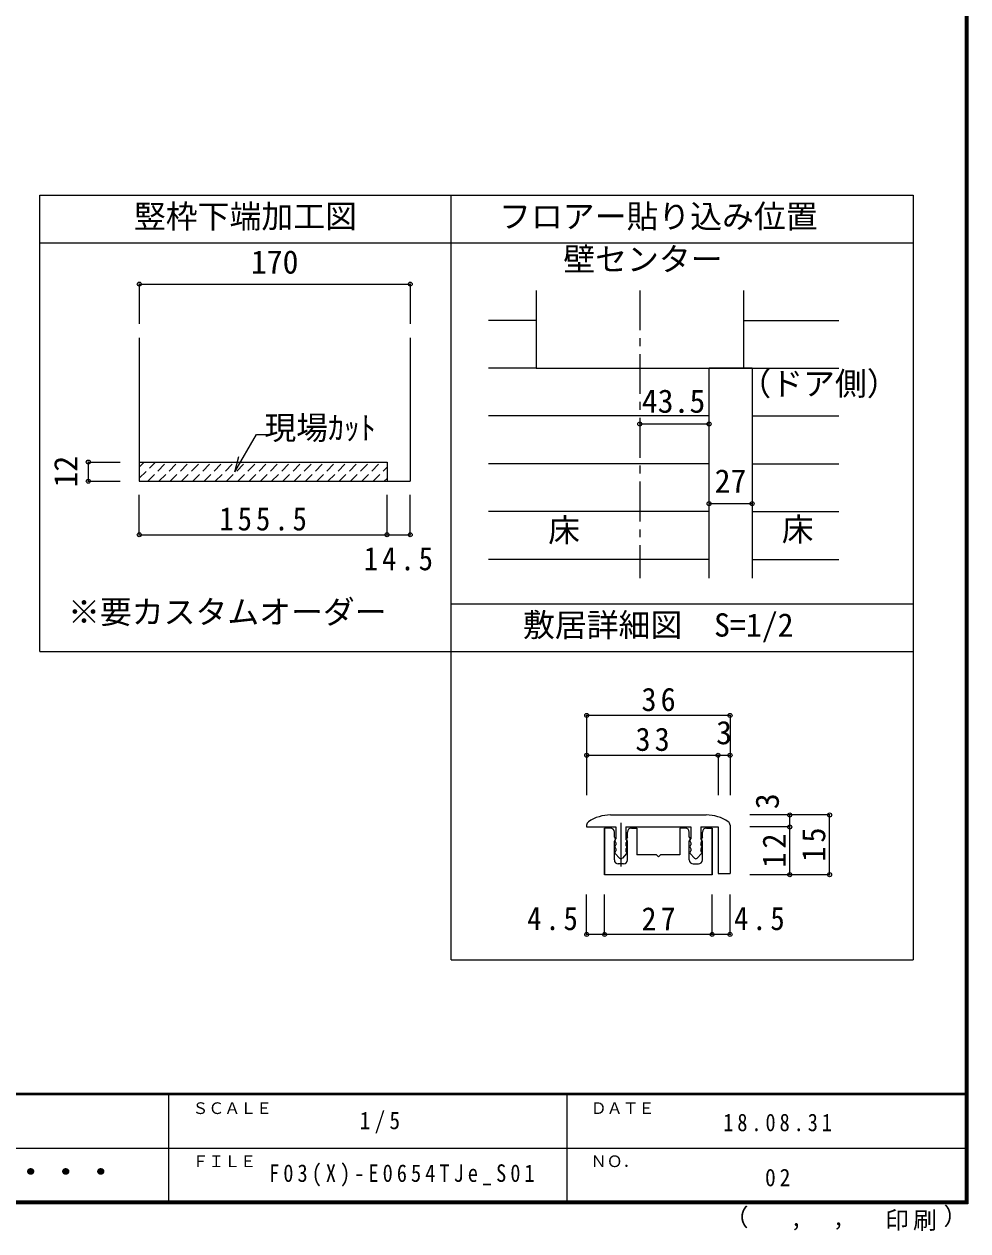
# Model space of a CAD drawing. Units: millimetres at full size, sheet at 1:5, with parts at other scales. Extents: x -973 to 977, y -718 to 696.
# Drawn here: x 384 to 977, y -718 to 40 of the extents above; entities that cross this region are included whole.
import ezdxf
from ezdxf.enums import TextEntityAlignment as Align

# ---------------------------------------------------------------- set-up
doc = ezdxf.new("R2010")
doc.units = ezdxf.units.MM
doc.header["$LTSCALE"] = 5
doc.header["$PDMODE"] = 32
doc.header["$PDSIZE"] = 2.5
doc.linetypes.add('CHAIN1', pattern=[8, 5, -1, 1, -1])
doc.linetypes.add('DASHED1', pattern=[1.8, 1.2, -0.6])
for name, color, linetype in [('0-0_補助線', 7, 'Continuous'), ('0-1_通り芯', 4, 'CHAIN1'), ('0-3_仕上', 7, 'Continuous'), ('0-4_枠', 3, 'Continuous'), ('0-A_文字', 3, 'Continuous'), ('0-B_寸法', 7, 'Continuous'), ('0-C_ﾊｯﾁ', 4, 'DASHED1'), ('0-D', 4, 'Continuous'), ('1-B_寸法', 7, 'Continuous'), ('F-1_通り芯', 6, 'Continuous'), ('F-A_文字', 7, 'Continuous')]:
    doc.layers.add(name, color=color, linetype=linetype)
doc.layers.add('1-7_金物', color=7, linetype='Continuous', lineweight=18)
doc.styles.add('ＭＳ ゴシック', font='')
doc.styles.get('ＭＳ ゴシック').set_extended_font_data('MS Gothic')

msp = doc.modelspace()

# ---------------------------------------------------------------- linework, layer by layer
at = {"layer": '0-1_通り芯'}
msp.add_line((770.746, -127.444), (770.746, -308.089), dxfattribs=at)
at = {"layer": '0-3_仕上'}
for p, q in [((705.746, -127.444), (705.746, -176.28)), ((835.746, -127.444), (835.746, -176.28)), ((705.746, -176.28), (841.246, -176.28))]:
    msp.add_line(p, q, dxfattribs=at)
at = {"layer": '0-4_枠'}
for p, q in [((456.635, -157.189), (456.635, -247.2)), ((626.635, -157.189), (626.635, -247.2)), ((814.246, -308.089), (814.246, -176.28)), ((841.246, -176.28), (814.246, -176.28)), ((841.246, -176.28), (841.246, -308.089)), ((456.635, -235.2), (612.135, -235.2)), ((612.135, -235.2), (612.135, -247.2))]:
    msp.add_line(p, q, dxfattribs=at)
at = {"layer": '0-A_文字'}
for p, q in [((394.153, -354.192), (394.153, -67.667)), ((394.153, -67.667), (652.408, -67.667)), ((652.408, -354.192), (652.408, -67.667)), ((652.408, -67.667), (942.408, -67.667)), ((942.408, -67.667), (942.408, -547.667)), ((394.153, -97.667), (652.408, -97.667)), ((652.408, -97.667), (942.408, -97.667)), ((652.408, -324.192), (942.408, -324.192)), ((652.408, -547.667), (652.408, -354.192)), ((652.408, -547.667), (942.408, -547.667))]:
    msp.add_line(p, q, dxfattribs=at)
at = {"layer": '0-A_文字', "color": 7}
for p, q in [((516.529, -241.408), (530.097, -217.908)), ((530.097, -217.908), (536.916, -217.908)), ((516.529, -241.408), (519.117, -231.749))]:
    msp.add_line(p, q, dxfattribs=at)
at = {"layer": '0-A_文字'}
msp.add_lwpolyline([(394.153, -354.192), (652.408, -354.192), (942.408, -354.192)], dxfattribs=at)
at = {"layer": '0-B_寸法', "color": 4}
for p, q in [((456.635, -123.517), (456.635, -148.517)), ((456.635, -123.517), (626.635, -123.517)), ((626.635, -123.517), (626.635, -148.517)), ((770.746, -211.28), (814.246, -211.28)), ((424.635, -235.2), (444.635, -235.2)), ((424.635, -235.2), (424.635, -247.2)), ((424.635, -247.2), (444.635, -247.2)), ((456.635, -280.872), (456.635, -255.872)), ((612.135, -280.872), (612.135, -255.872)), ((626.635, -280.872), (626.635, -255.872)), ((814.246, -261.28), (841.246, -261.28)), ((456.635, -280.872), (612.135, -280.872)), ((612.135, -280.872), (626.635, -280.872))]:
    msp.add_line(p, q, dxfattribs=at)
at = {"layer": '0-B_寸法', "color": 3}
msp.add_line((456.635, -247.2), (626.635, -247.2), dxfattribs=at)
at = {"layer": '0-B_寸法'}
for p in [(456.635, -123.517), (626.635, -123.517), (770.746, -211.28), (814.246, -211.28), (424.635, -235.2), (424.635, -247.2), (814.246, -261.28), (841.246, -261.28), (456.635, -280.872), (612.135, -280.872), (626.635, -280.872)]:
    msp.add_point(p, dxfattribs=at)
at = {"layer": '0-C_ﾊｯﾁ'}
for p, q in [((456.635, -245.393), (466.827, -235.2)), ((456.635, -238.322), (459.756, -235.2)), ((461.898, -247.2), (473.898, -235.2)), ((468.969, -247.2), (480.969, -235.2)), ((476.04, -247.2), (488.04, -235.2)), ((483.111, -247.2), (495.111, -235.2)), ((490.183, -247.2), (502.183, -235.2)), ((497.254, -247.2), (509.254, -235.2)), ((504.325, -247.2), (516.325, -235.2)), ((511.396, -247.2), (523.396, -235.2)), ((518.467, -247.2), (530.467, -235.2)), ((525.538, -247.2), (537.538, -235.2)), ((532.609, -247.2), (544.609, -235.2)), ((539.68, -247.2), (551.68, -235.2)), ((546.751, -247.2), (558.751, -235.2)), ((553.822, -247.2), (565.822, -235.2)), ((560.893, -247.2), (572.893, -235.2)), ((567.964, -247.2), (579.964, -235.2)), ((575.035, -247.2), (587.035, -235.2)), ((582.106, -247.2), (594.106, -235.2)), ((589.177, -247.2), (601.177, -235.2)), ((596.249, -247.2), (608.249, -235.2)), ((603.32, -247.2), (612.135, -238.385)), ((610.391, -247.2), (612.135, -245.456))]:
    msp.add_line(p, q, dxfattribs=at)
at = {"layer": '0-D'}
for p, q in [((705.746, -146.28), (675.746, -146.28)), ((835.746, -146.28), (895.746, -146.28)), ((705.746, -176.28), (675.746, -176.28)), ((841.246, -176.28), (895.746, -176.28)), ((814.246, -206.28), (675.746, -206.28)), ((841.246, -206.28), (895.746, -206.28)), ((814.246, -236.28), (675.746, -236.28)), ((841.246, -236.28), (895.746, -236.28)), ((814.246, -266.28), (675.746, -266.28)), ((841.246, -266.28), (895.746, -266.28)), ((814.246, -296.28), (675.746, -296.28)), ((841.246, -296.28), (895.746, -296.28))]:
    msp.add_line(p, q, dxfattribs=at)
at = {"layer": '1-7_金物'}
for p, q in [((752.408, -456.75), (812.408, -456.75)), ((737.408, -463.042), (737.408, -464.25)), ((737.408, -464.25), (755.783, -464.25)), ((748.658, -494.25), (748.658, -465)), ((752.283, -465), (748.658, -465)), ((748.908, -494.25), (748.908, -465)), ((754.783, -470.625), (754.783, -467.5)), ((755.783, -464.25), (755.783, -471.75)), ((762.033, -464.25), (802.783, -464.25)), ((762.033, -464.25), (762.033, -471.75)), ((763.033, -470.625), (763.033, -467.5)), ((765.533, -465), (768.908, -465)), ((768.908, -465), (768.908, -481.75)), ((795.908, -465), (795.908, -481.75)), ((799.283, -465), (795.908, -465)), ((801.783, -470.625), (801.783, -467.5)), ((802.783, -464.25), (802.783, -471.75)), ((809.033, -464.25), (819.908, -464.25)), ((809.033, -464.25), (809.033, -471.75)), ((810.033, -470.625), (810.033, -467.5)), ((812.533, -465), (816.158, -465)), ((815.908, -465), (815.908, -494.25)), ((816.158, -465), (816.158, -494.25)), ((819.908, -464.25), (819.908, -493.5)), ((827.408, -463.042), (827.408, -493.5)), ((754.783, -470.625), (755.301, -471.489)), ((754.783, -473.125), (755.301, -472.261)), ((754.783, -485), (754.783, -473.125)), ((755.265, -472.614), (755.783, -471.75)), ((755.265, -473.386), (755.783, -474.25)), ((755.265, -476.364), (755.783, -475.5)), ((755.265, -477.136), (755.783, -478)), ((755.783, -474.25), (755.783, -475.5)), ((762.551, -472.614), (762.033, -471.75)), ((762.551, -473.386), (762.033, -474.25)), ((762.033, -474.25), (762.033, -475.5)), ((762.551, -476.364), (762.033, -475.5)), ((762.551, -477.136), (762.033, -478)), ((763.033, -470.625), (762.515, -471.489)), ((763.033, -473.125), (762.515, -472.261)), ((763.033, -485), (763.033, -473.125)), ((801.783, -470.625), (802.301, -471.489)), ((801.783, -473.125), (802.301, -472.261)), ((801.783, -485), (801.783, -473.125)), ((802.265, -472.614), (802.783, -471.75)), ((802.265, -473.386), (802.783, -474.25)), ((802.265, -476.364), (802.783, -475.5)), ((802.265, -477.136), (802.783, -478)), ((802.783, -474.25), (802.783, -475.5)), ((809.551, -472.614), (809.033, -471.75)), ((809.551, -473.386), (809.033, -474.25)), ((809.033, -474.25), (809.033, -475.5)), ((809.551, -476.364), (809.033, -475.5)), ((809.551, -477.136), (809.033, -478)), ((810.033, -470.625), (809.515, -471.489)), ((810.033, -473.125), (809.515, -472.261)), ((810.033, -485), (810.033, -473.125)), ((755.265, -480.114), (755.783, -479.25)), ((757.992, -483.85), (755.358, -481.01)), ((755.783, -478), (755.783, -479.25)), ((762.458, -481.01), (759.825, -483.85)), ((762.033, -478), (762.033, -479.25)), ((762.551, -480.114), (762.033, -479.25)), ((781.158, -481.75), (768.908, -481.75)), ((782.408, -483), (781.158, -481.75)), ((782.408, -483), (783.658, -481.75)), ((795.908, -481.75), (783.658, -481.75)), ((802.265, -480.114), (802.783, -479.25)), ((804.992, -483.85), (802.358, -481.01)), ((802.783, -478), (802.783, -479.25)), ((809.458, -481.01), (806.825, -483.85)), ((809.033, -478), (809.033, -479.25)), ((809.551, -480.114), (809.033, -479.25)), ((760.533, -487.5), (757.283, -487.5)), ((804.283, -487.5), (807.533, -487.5)), ((816.158, -494.25), (748.658, -494.25)), ((819.908, -493.5), (827.408, -493.5))]:
    msp.add_line(p, q, dxfattribs=at)
at = {"layer": '1-7_金物', "color": 4}
msp.add_line((758.908, -461.75), (758.908, -489.103), dxfattribs=at)
at = {"layer": '1-7_金物'}
for centre, radius, start, end in [((739.908, -463.042), 2.5, 123.74899, 180), ((752.408, -481.75), 25, 90, 123.74899), ((812.408, -481.75), 25, 56.25101, 90), ((824.908, -463.042), 2.5, 0, 56.25101), ((752.283, -467.5), 2.5, 0, 90), ((765.533, -467.5), 2.5, 90, 180), ((799.283, -467.5), 2.5, 0, 90), ((812.533, -467.5), 2.5, 90, 180), ((755.908, -473), 0.75, 149.05366, 210.94634), ((755.908, -476.75), 0.75, 149.05366, 210.94634), ((754.658, -471.875), 0.75, 329.05368, 30.94635), ((763.158, -471.875), 0.75, 149.05365, 210.94632), ((761.908, -473), 0.75, 329.05366, 30.94634), ((761.908, -476.75), 0.75, 329.05366, 30.94634), ((802.908, -473), 0.75, 149.05366, 210.94634), ((802.908, -476.75), 0.75, 149.05366, 210.94634), ((801.658, -471.875), 0.75, 329.05368, 30.94635), ((810.158, -471.875), 0.75, 149.05365, 210.94632), ((808.908, -473), 0.75, 329.05366, 30.94634), ((808.908, -476.75), 0.75, 329.05366, 30.94634), ((755.908, -480.5), 0.75, 149.05366, 222.83826), ((758.908, -483), 1.25, 222.83826, 317.16174), ((761.908, -480.5), 0.75, 317.16174, 30.94634), ((802.908, -480.5), 0.75, 149.05366, 222.83826), ((805.908, -483), 1.25, 222.83826, 317.16174), ((808.908, -480.5), 0.75, 317.16174, 30.94634), ((757.283, -485), 2.5, 180, 270), ((760.533, -485), 2.5, 270, 0), ((804.283, -485), 2.5, 180, 270), ((807.533, -485), 2.5, 270, 0)]:
    msp.add_arc(centre, radius, start, end, dxfattribs=at)
at = {"layer": '1-B_寸法', "color": 4}
for p, q in [((737.408, -394.25), (737.408, -444.25)), ((827.408, -394.25), (737.408, -394.25)), ((827.408, -394.25), (827.408, -444.25)), ((737.408, -419.25), (819.908, -419.25)), ((819.908, -419.25), (819.908, -444.25)), ((819.908, -419.25), (827.408, -419.25)), ((889.908, -456.75), (839.908, -456.75)), ((864.908, -464.25), (864.908, -456.75)), ((889.908, -494.25), (889.908, -456.75)), ((864.908, -464.25), (839.908, -464.25)), ((864.908, -494.25), (864.908, -464.25)), ((889.908, -494.25), (839.908, -494.25)), ((737.408, -531.75), (737.408, -506.75)), ((748.658, -531.75), (748.658, -506.75)), ((816.158, -531.75), (816.158, -506.75)), ((827.408, -531.75), (827.408, -506.75)), ((748.658, -531.75), (737.408, -531.75)), ((816.158, -531.75), (748.658, -531.75)), ((827.408, -531.75), (816.158, -531.75))]:
    msp.add_line(p, q, dxfattribs=at)
at = {"layer": '1-B_寸法'}
for p in [(737.408, -394.25), (827.408, -394.25), (737.408, -419.25), (819.908, -419.25), (827.408, -419.25), (864.908, -456.75), (889.908, -456.75), (864.908, -464.25), (864.908, -494.25), (889.908, -494.25), (737.408, -531.75), (748.658, -531.75), (816.158, -531.75), (827.408, -531.75)]:
    msp.add_point(p, dxfattribs=at)
at = {"layer": 'F-1_通り芯'}
for p, q in [((974.986, 695.833), (974.986, -700.833)), ((975.82, 695.833), (975.82, -700.833)), ((976.653, 695.833), (976.653, -700.833)), ((976.653, -631.667), (-973.347, -631.667)), ((976.653, -632.5), (-973.347, -632.5)), ((474.986, -632.5), (474.986, -699.167)), ((724.986, -632.5), (724.986, -699.167)), ((1.653, -665.833), (974.986, -665.834)), ((976.653, -699.167), (-973.347, -699.167)), ((976.653, -700), (-973.347, -700)), ((976.653, -700.833), (-973.347, -700.833))]:
    msp.add_line(p, q, dxfattribs=at)

# ---------------------------------------------------------------- texts
at = {"layer": '0-0_補助線', "style": 'ＭＳ ゴシック'}
msp.add_text('※要カスタムオーダー', height=14.66, dxfattribs=at).set_placement((411.9, -341.016), align=Align.BOTTOM_LEFT)
at = {"layer": '0-A_文字', "color": 7, "style": 'ＭＳ ゴシック'}
for s, p in [('竪枠下端加工図', (453.281, -92.667)), ('フロアー貼り込み位置', (682.408, -92.667)), ('壁センター', (722.745, -119.556)), ('（ドア側）', (833.237, -197.678)), ('現場ｶｯﾄ', (535.097, -225.408)), ('床', (713.246, -289.716)), ('床', (859.858, -289.126)), ('敷居詳細図\u3000S=1/2', (697.408, -349.192))]:
    msp.add_text(s, height=14.66, dxfattribs=at).set_placement(p, align=Align.BOTTOM_LEFT)
at = {"layer": '0-B_寸法', "style": 'ＭＳ ゴシック'}
for s, p in [('170', (526.635, -121.302)), ('43.5', (771.996, -208.646)), ('27', (817.746, -258.78))]:
    msp.add_text(s, height=14.66, dxfattribs=at).set_placement(p, align=Align.BOTTOM_LEFT)
msp.add_text('12', height=14.66, rotation=90, dxfattribs=at).set_placement((422.135, -251.2), align=Align.BOTTOM_LEFT)
at = {"layer": '0-B_寸法', "char_height": 14.66, "attachment_point": 7, "style": 'ＭＳ ゴシック'}
for s, insert in [('\\T1.28;\\W0.9;155.5', (506.885, -278.372)), ('\\T1.28;\\W0.9;14.5', (597.51, -303.372))]:
    msp.add_mtext(s, dxfattribs=dict(at, insert=insert))
at = {"layer": '1-B_寸法', "style": 'ＭＳ ゴシック'}
msp.add_text('3', height=14.66, dxfattribs=at).set_placement((818.658, -416.75), align=Align.BOTTOM_LEFT)
msp.add_text('3', height=14.66, rotation=90, dxfattribs=at).set_placement((862.408, -453.118), align=Align.BOTTOM_LEFT)
at = {"layer": '1-B_寸法', "char_height": 14.66, "attachment_point": 7, "style": 'ＭＳ ゴシック'}
for s, insert in [('\\T1.27;\\W0.95;36', (771.783, -391.75)), ('\\T1.27;\\W0.95;33', (768.033, -416.75)), ('\\T1.27;\\W0.9;4.5', (700.087, -529.25)), ('\\T1.27;\\W0.95;27', (771.783, -529.25)), ('\\T1.27;\\W0.9;4.5', (829.89, -529.25))]:
    msp.add_mtext(s, dxfattribs=dict(at, insert=insert))
at = {"layer": '1-B_寸法', "char_height": 14.66, "attachment_point": 7, "rotation": 90, "style": 'ＭＳ ゴシック'}
for s, insert in [('\\T1.27;\\W0.95;12', (862.408, -489.875)), ('\\T1.27;\\W0.95;15', (887.408, -486.125))]:
    msp.add_mtext(s, dxfattribs=dict(at, insert=insert))
at = {"layer": 'F-A_文字', "style": 'ＭＳ ゴシック'}
for s, height, p in [('ＳＣＡＬＥ', 7.331, (489.986, -646.667)), ('ＤＡＴＥ', 7.331, (739.986, -646.667)), ('ＦＩＬＥ', 7.331, (489.986, -680)), ('ＮＯ．', 7.331, (739.986, -680.001)), ('（', 11, (823.992, -718.052)), ('）', 11, (961.387, -717.355)), (',', 11, (865.199, -718.052)), (',', 11, (891.686, -717.588))]:
    msp.add_text(s, height=height, dxfattribs=at).set_placement(p, align=Align.BOTTOM_LEFT)
at = {"layer": 'F-A_文字', "style": 'ＭＳ ゴシック', "width": 1.1}
msp.add_text('ウッドワン・・・', height=14.66, dxfattribs=at).set_placement((267.486, -692.5), align=Align.BOTTOM_LEFT)
at = {"layer": 'F-A_文字', "char_height": 11, "attachment_point": 7, "style": 'ＭＳ ゴシック'}
for s, insert in [('\\T1.38;\\W0.9;1/5', (594.986, -656.667)), ('\\T1.39;\\W0.85;18.08.31', (823.111, -655.417)), ('\\T1.4;\\W0.85;F03(X)-E0654TJe_S01', (538.111, -690.001)), ('\\T1.36;\\W0.9;02', (849.361, -690.001)), ('\\T1.17;印刷', (924.678, -717.82))]:
    msp.add_mtext(s, dxfattribs=dict(at, insert=insert))

doc.saveas('drawing.dxf')
